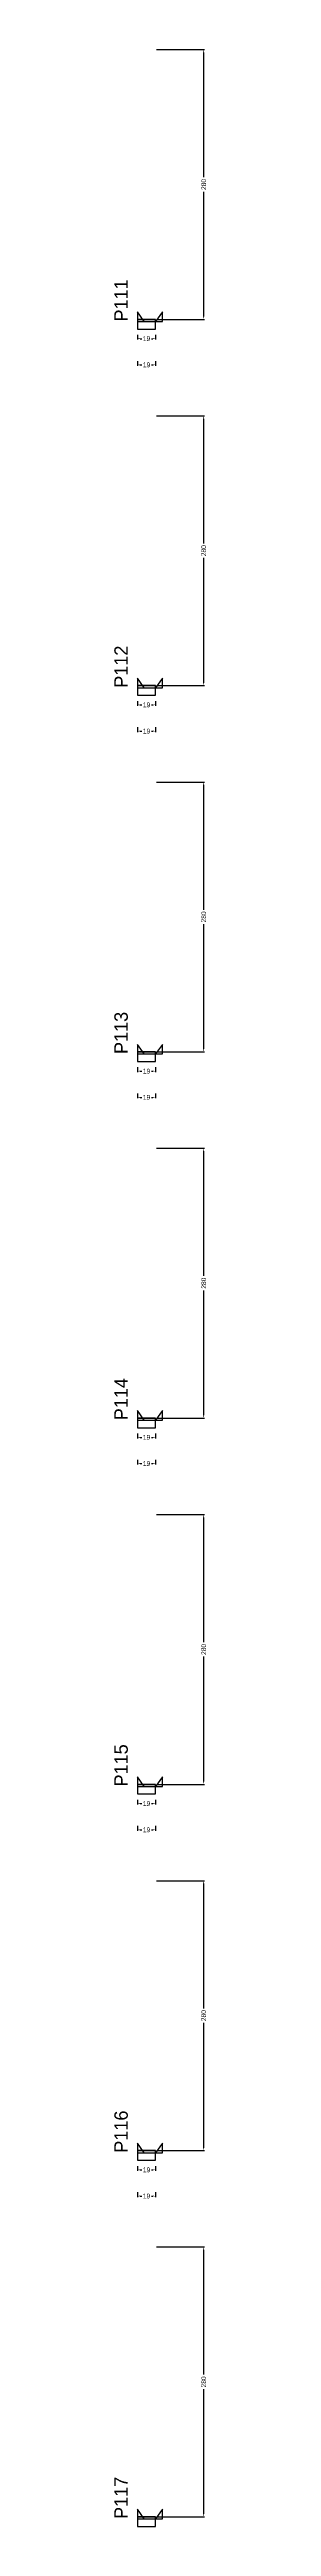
# Model space of a CAD drawing. Header units: centimetres. Extents: x -8500 to 4118, y -39526 to 295.
# Drawn here: x 3976 to 4072, y -29648 to -27078 of the extents above; entities that cross this region are included whole.
import ezdxf

# ---------------------------------------------------------------- set-up
doc = ezdxf.new("R2010")
doc.units = ezdxf.units.CM
for name, color, linetype in [('NOMENCLATURA', 7, 'Continuous'), ('SARR_2.2x10', 60, 'Continuous'), ('SARR_2.2x7', 40, 'Continuous')]:
    doc.layers.add(name, color=color, linetype=linetype)
doc.dimstyles.new('PAINEL-NOVA', dxfattribs={"dimtxt": 5, "dimasz": 3, "dimexe": 1, "dimexo": 1, "dimgap": 1, "dimtad": 1, "dimcen": 2.5, "dimazin": 3, "dimtfac": 1, "dimtmove": 0, "dimatfit": 3})

# ---------------------------------------------------------------- blocks, each defined once
blk = doc.blocks.new('_CLOSEDFILLED')
at = {"color": 0, "linetype": 'BYBLOCK'}
blk.add_solid([(-1, 0.16), (0, 0), (-1, -0.16)], dxfattribs=at)
blk = doc.blocks.new('*D1893')
for p, q in [((4000, -27373.8), (4000, -27378.8)), ((4003, -27377.8), (4004.5, -27377.8)), ((4014.5, -27377.8), (4016, -27377.8)), ((4019, -27373.8), (4019, -27378.8))]:
    blk.add_line(p, q)
at = {"layer": 'Defpoints'}
for p in [(4000, -27372.8), (4000, -27377.8), (4019, -27372.8)]:
    blk.add_point(p, dxfattribs=at)
at = {"layer": 'SARR_2.2x10', "xscale": 3, "yscale": 3, "rotation": 180}
blk.add_blockref('_CLOSEDFILLED', (4000, -27377.8), dxfattribs=at)
at = {"layer": 'SARR_2.2x10', "xscale": 3, "yscale": 3}
blk.add_blockref('_CLOSEDFILLED', (4019, -27377.8), dxfattribs=at)
at = {"layer": 'SARR_2.2x10', "insert": (4009.5, -27377.8), "char_height": 5, "attachment_point": 5}
blk.add_mtext('19', dxfattribs=at)
blk = doc.blocks.new('*D1894')
for p, q in [((4020, -27077.8), (4070, -27077.8)), ((4069, -27210.3), (4069, -27080.8)), ((4069, -27354.8), (4069, -27225.3)), ((4020, -27357.8), (4070, -27357.8))]:
    blk.add_line(p, q)
at = {"layer": 'Defpoints'}
for p in [(4019, -27077.8), (4019, -27357.8), (4069, -27357.8)]:
    blk.add_point(p, dxfattribs=at)
at = {"layer": 'SARR_2.2x10', "xscale": 3, "yscale": 3}
for p, rotation in [((4069, -27077.8), 90), ((4069, -27357.8), 270)]:
    blk.add_blockref('_CLOSEDFILLED', p, dxfattribs=dict(at, rotation=rotation))
at = {"layer": 'SARR_2.2x10', "insert": (4069, -27217.8), "char_height": 5, "attachment_point": 5, "rotation": 90}
blk.add_mtext('280', dxfattribs=at)
blk = doc.blocks.new('*D1895')
for p, q in [((4020, -27077.8), (4070, -27077.8)), ((4069, -27210.3), (4069, -27080.8)), ((4069, -27354.8), (4069, -27225.3)), ((4020, -27357.8), (4070, -27357.8))]:
    blk.add_line(p, q)
at = {"layer": 'Defpoints'}
for p in [(4019, -27077.8), (4019, -27357.8), (4069, -27357.8)]:
    blk.add_point(p, dxfattribs=at)
at = {"layer": 'SARR_2.2x10', "xscale": 3, "yscale": 3}
for p, rotation in [((4069, -27077.8), 90), ((4069, -27357.8), 270)]:
    blk.add_blockref('_CLOSEDFILLED', p, dxfattribs=dict(at, rotation=rotation))
at = {"layer": 'SARR_2.2x10', "insert": (4069, -27217.8), "char_height": 5, "attachment_point": 5, "rotation": 90}
blk.add_mtext('280', dxfattribs=at)
blk = doc.blocks.new('*D1896')
for p, q in [((4020, -27077.8), (4070, -27077.8)), ((4069, -27210.3), (4069, -27080.8)), ((4069, -27354.8), (4069, -27225.3)), ((4020, -27357.8), (4070, -27357.8))]:
    blk.add_line(p, q)
at = {"layer": 'Defpoints'}
for p in [(4019, -27077.8), (4019, -27357.8), (4069, -27357.8)]:
    blk.add_point(p, dxfattribs=at)
at = {"layer": 'SARR_2.2x10', "xscale": 3, "yscale": 3}
for p, rotation in [((4069, -27077.8), 90), ((4069, -27357.8), 270)]:
    blk.add_blockref('_CLOSEDFILLED', p, dxfattribs=dict(at, rotation=rotation))
at = {"layer": 'SARR_2.2x10', "insert": (4069, -27217.8), "char_height": 5, "attachment_point": 5, "rotation": 90}
blk.add_mtext('280', dxfattribs=at)
blk = doc.blocks.new('*D1897')
for p, q in [((4020, -27077.8), (4070, -27077.8)), ((4069, -27210.3), (4069, -27080.8)), ((4069, -27354.8), (4069, -27225.3)), ((4020, -27357.8), (4070, -27357.8))]:
    blk.add_line(p, q)
at = {"layer": 'Defpoints'}
for p in [(4019, -27077.8), (4019, -27357.8), (4069, -27357.8)]:
    blk.add_point(p, dxfattribs=at)
at = {"layer": 'SARR_2.2x10', "xscale": 3, "yscale": 3}
for p, rotation in [((4069, -27077.8), 90), ((4069, -27357.8), 270)]:
    blk.add_blockref('_CLOSEDFILLED', p, dxfattribs=dict(at, rotation=rotation))
at = {"layer": 'SARR_2.2x10', "insert": (4069, -27217.8), "char_height": 5, "attachment_point": 5, "rotation": 90}
blk.add_mtext('280', dxfattribs=at)
blk = doc.blocks.new('*D1898')
for p, q in [((4000, -27401), (4000, -27406)), ((4003, -27405), (4004.5, -27405)), ((4014.5, -27405), (4016, -27405)), ((4019, -27401), (4019, -27406))]:
    blk.add_line(p, q)
at = {"layer": 'Defpoints'}
for p in [(4000, -27400), (4000, -27405), (4019, -27400)]:
    blk.add_point(p, dxfattribs=at)
at = {"layer": 'SARR_2.2x10', "xscale": 3, "yscale": 3, "rotation": 180}
blk.add_blockref('_CLOSEDFILLED', (4000, -27405), dxfattribs=at)
at = {"layer": 'SARR_2.2x10', "xscale": 3, "yscale": 3}
blk.add_blockref('_CLOSEDFILLED', (4019, -27405), dxfattribs=at)
at = {"layer": 'SARR_2.2x10', "insert": (4009.5, -27405), "char_height": 5, "attachment_point": 5}
blk.add_mtext('19', dxfattribs=at)
blk = doc.blocks.new('GRA-E')
at = {"layer": 'SARR_2.2x7'}
blk.add_lwpolyline([(0, 0), (7, 0), (0, 10)], close=True, dxfattribs=at)
blk = doc.blocks.new('GRA-D')
at = {"layer": 'SARR_2.2x7'}
blk.add_lwpolyline([(0, 0), (7, 0), (7, 10)], close=True, dxfattribs=at)
blk = doc.blocks.new('*D1919')
for p, q in [((4000, -27753.8), (4000, -27758.8)), ((4019, -27753.8), (4019, -27758.8)), ((4003, -27757.8), (4004.5, -27757.8)), ((4014.5, -27757.8), (4016, -27757.8))]:
    blk.add_line(p, q)
at = {"layer": 'Defpoints'}
for p in [(4000, -27752.8), (4019, -27752.8), (4000, -27757.8)]:
    blk.add_point(p, dxfattribs=at)
at = {"layer": 'SARR_2.2x10', "xscale": 3, "yscale": 3, "rotation": 180}
blk.add_blockref('_CLOSEDFILLED', (4000, -27757.8), dxfattribs=at)
at = {"layer": 'SARR_2.2x10', "xscale": 3, "yscale": 3}
blk.add_blockref('_CLOSEDFILLED', (4019, -27757.8), dxfattribs=at)
at = {"layer": 'SARR_2.2x10', "insert": (4009.5, -27757.8), "char_height": 5, "attachment_point": 5}
blk.add_mtext('19', dxfattribs=at)
blk = doc.blocks.new('*D1920')
for p, q in [((4020, -27457.8), (4070, -27457.8)), ((4069, -27590.3), (4069, -27460.8)), ((4069, -27734.8), (4069, -27605.3)), ((4020, -27737.8), (4070, -27737.8))]:
    blk.add_line(p, q)
at = {"layer": 'Defpoints'}
for p in [(4019, -27457.8), (4019, -27737.8), (4069, -27737.8)]:
    blk.add_point(p, dxfattribs=at)
at = {"layer": 'SARR_2.2x10', "xscale": 3, "yscale": 3}
for p, rotation in [((4069, -27457.8), 90), ((4069, -27737.8), 270)]:
    blk.add_blockref('_CLOSEDFILLED', p, dxfattribs=dict(at, rotation=rotation))
at = {"layer": 'SARR_2.2x10', "insert": (4069, -27597.8), "char_height": 5, "attachment_point": 5, "rotation": 90}
blk.add_mtext('280', dxfattribs=at)
blk = doc.blocks.new('*D1921')
for p, q in [((4020, -27457.8), (4070, -27457.8)), ((4069, -27590.3), (4069, -27460.8)), ((4069, -27734.8), (4069, -27605.3)), ((4020, -27737.8), (4070, -27737.8))]:
    blk.add_line(p, q)
at = {"layer": 'Defpoints'}
for p in [(4019, -27457.8), (4019, -27737.8), (4069, -27737.8)]:
    blk.add_point(p, dxfattribs=at)
at = {"layer": 'SARR_2.2x10', "xscale": 3, "yscale": 3}
for p, rotation in [((4069, -27457.8), 90), ((4069, -27737.8), 270)]:
    blk.add_blockref('_CLOSEDFILLED', p, dxfattribs=dict(at, rotation=rotation))
at = {"layer": 'SARR_2.2x10', "insert": (4069, -27597.8), "char_height": 5, "attachment_point": 5, "rotation": 90}
blk.add_mtext('280', dxfattribs=at)
blk = doc.blocks.new('*D1922')
for p, q in [((4020, -27457.8), (4070, -27457.8)), ((4069, -27590.3), (4069, -27460.8)), ((4069, -27734.8), (4069, -27605.3)), ((4020, -27737.8), (4070, -27737.8))]:
    blk.add_line(p, q)
at = {"layer": 'Defpoints'}
for p in [(4019, -27457.8), (4019, -27737.8), (4069, -27737.8)]:
    blk.add_point(p, dxfattribs=at)
at = {"layer": 'SARR_2.2x10', "xscale": 3, "yscale": 3}
for p, rotation in [((4069, -27457.8), 90), ((4069, -27737.8), 270)]:
    blk.add_blockref('_CLOSEDFILLED', p, dxfattribs=dict(at, rotation=rotation))
at = {"layer": 'SARR_2.2x10', "insert": (4069, -27597.8), "char_height": 5, "attachment_point": 5, "rotation": 90}
blk.add_mtext('280', dxfattribs=at)
blk = doc.blocks.new('*D1923')
for p, q in [((4020, -27457.8), (4070, -27457.8)), ((4069, -27590.3), (4069, -27460.8)), ((4069, -27734.8), (4069, -27605.3)), ((4020, -27737.8), (4070, -27737.8))]:
    blk.add_line(p, q)
at = {"layer": 'Defpoints'}
for p in [(4019, -27457.8), (4019, -27737.8), (4069, -27737.8)]:
    blk.add_point(p, dxfattribs=at)
at = {"layer": 'SARR_2.2x10', "xscale": 3, "yscale": 3}
for p, rotation in [((4069, -27457.8), 90), ((4069, -27737.8), 270)]:
    blk.add_blockref('_CLOSEDFILLED', p, dxfattribs=dict(at, rotation=rotation))
at = {"layer": 'SARR_2.2x10', "insert": (4069, -27597.8), "char_height": 5, "attachment_point": 5, "rotation": 90}
blk.add_mtext('280', dxfattribs=at)
blk = doc.blocks.new('*D1924')
for p, q in [((4000, -27781), (4000, -27786)), ((4019, -27781), (4019, -27786)), ((4003, -27785), (4004.5, -27785)), ((4014.5, -27785), (4016, -27785))]:
    blk.add_line(p, q)
at = {"layer": 'Defpoints'}
for p in [(4000, -27780), (4019, -27780), (4000, -27785)]:
    blk.add_point(p, dxfattribs=at)
at = {"layer": 'SARR_2.2x10', "xscale": 3, "yscale": 3, "rotation": 180}
blk.add_blockref('_CLOSEDFILLED', (4000, -27785), dxfattribs=at)
at = {"layer": 'SARR_2.2x10', "xscale": 3, "yscale": 3}
blk.add_blockref('_CLOSEDFILLED', (4019, -27785), dxfattribs=at)
at = {"layer": 'SARR_2.2x10', "insert": (4009.5, -27785), "char_height": 5, "attachment_point": 5}
blk.add_mtext('19', dxfattribs=at)
blk = doc.blocks.new('*D1945')
for p, q in [((4000, -28133.8), (4000, -28138.8)), ((4003, -28137.8), (4004.5, -28137.8)), ((4014.5, -28137.8), (4016, -28137.8)), ((4019, -28133.8), (4019, -28138.8))]:
    blk.add_line(p, q)
at = {"layer": 'Defpoints'}
for p in [(4000, -28132.8), (4000, -28137.8), (4019, -28132.8)]:
    blk.add_point(p, dxfattribs=at)
at = {"layer": 'SARR_2.2x10', "xscale": 3, "yscale": 3, "rotation": 180}
blk.add_blockref('_CLOSEDFILLED', (4000, -28137.8), dxfattribs=at)
at = {"layer": 'SARR_2.2x10', "xscale": 3, "yscale": 3}
blk.add_blockref('_CLOSEDFILLED', (4019, -28137.8), dxfattribs=at)
at = {"layer": 'SARR_2.2x10', "insert": (4009.5, -28137.8), "char_height": 5, "attachment_point": 5}
blk.add_mtext('19', dxfattribs=at)
blk = doc.blocks.new('*D1946')
for p, q in [((4020, -27837.8), (4070, -27837.8)), ((4069, -27970.3), (4069, -27840.8)), ((4069, -28114.8), (4069, -27985.3)), ((4020, -28117.8), (4070, -28117.8))]:
    blk.add_line(p, q)
at = {"layer": 'Defpoints'}
for p in [(4019, -27837.8), (4019, -28117.8), (4069, -28117.8)]:
    blk.add_point(p, dxfattribs=at)
at = {"layer": 'SARR_2.2x10', "xscale": 3, "yscale": 3}
for p, rotation in [((4069, -27837.8), 90), ((4069, -28117.8), 270)]:
    blk.add_blockref('_CLOSEDFILLED', p, dxfattribs=dict(at, rotation=rotation))
at = {"layer": 'SARR_2.2x10', "insert": (4069, -27977.8), "char_height": 5, "attachment_point": 5, "rotation": 90}
blk.add_mtext('280', dxfattribs=at)
blk = doc.blocks.new('*D1947')
for p, q in [((4020, -27837.8), (4070, -27837.8)), ((4069, -27970.3), (4069, -27840.8)), ((4069, -28114.8), (4069, -27985.3)), ((4020, -28117.8), (4070, -28117.8))]:
    blk.add_line(p, q)
at = {"layer": 'Defpoints'}
for p in [(4019, -27837.8), (4019, -28117.8), (4069, -28117.8)]:
    blk.add_point(p, dxfattribs=at)
at = {"layer": 'SARR_2.2x10', "xscale": 3, "yscale": 3}
for p, rotation in [((4069, -27837.8), 90), ((4069, -28117.8), 270)]:
    blk.add_blockref('_CLOSEDFILLED', p, dxfattribs=dict(at, rotation=rotation))
at = {"layer": 'SARR_2.2x10', "insert": (4069, -27977.8), "char_height": 5, "attachment_point": 5, "rotation": 90}
blk.add_mtext('280', dxfattribs=at)
blk = doc.blocks.new('*D1948')
for p, q in [((4020, -27837.8), (4070, -27837.8)), ((4069, -27970.3), (4069, -27840.8)), ((4069, -28114.8), (4069, -27985.3)), ((4020, -28117.8), (4070, -28117.8))]:
    blk.add_line(p, q)
at = {"layer": 'Defpoints'}
for p in [(4019, -27837.8), (4019, -28117.8), (4069, -28117.8)]:
    blk.add_point(p, dxfattribs=at)
at = {"layer": 'SARR_2.2x10', "xscale": 3, "yscale": 3}
for p, rotation in [((4069, -27837.8), 90), ((4069, -28117.8), 270)]:
    blk.add_blockref('_CLOSEDFILLED', p, dxfattribs=dict(at, rotation=rotation))
at = {"layer": 'SARR_2.2x10', "insert": (4069, -27977.8), "char_height": 5, "attachment_point": 5, "rotation": 90}
blk.add_mtext('280', dxfattribs=at)
blk = doc.blocks.new('*D1949')
for p, q in [((4020, -27837.8), (4070, -27837.8)), ((4069, -27970.3), (4069, -27840.8)), ((4069, -28114.8), (4069, -27985.3)), ((4020, -28117.8), (4070, -28117.8))]:
    blk.add_line(p, q)
at = {"layer": 'Defpoints'}
for p in [(4019, -27837.8), (4019, -28117.8), (4069, -28117.8)]:
    blk.add_point(p, dxfattribs=at)
at = {"layer": 'SARR_2.2x10', "xscale": 3, "yscale": 3}
for p, rotation in [((4069, -27837.8), 90), ((4069, -28117.8), 270)]:
    blk.add_blockref('_CLOSEDFILLED', p, dxfattribs=dict(at, rotation=rotation))
at = {"layer": 'SARR_2.2x10', "insert": (4069, -27977.8), "char_height": 5, "attachment_point": 5, "rotation": 90}
blk.add_mtext('280', dxfattribs=at)
blk = doc.blocks.new('*D1950')
for p, q in [((4000, -28161), (4000, -28166)), ((4003, -28165), (4004.5, -28165)), ((4014.5, -28165), (4016, -28165)), ((4019, -28161), (4019, -28166))]:
    blk.add_line(p, q)
at = {"layer": 'Defpoints'}
for p in [(4000, -28160), (4000, -28165), (4019, -28160)]:
    blk.add_point(p, dxfattribs=at)
at = {"layer": 'SARR_2.2x10', "xscale": 3, "yscale": 3, "rotation": 180}
blk.add_blockref('_CLOSEDFILLED', (4000, -28165), dxfattribs=at)
at = {"layer": 'SARR_2.2x10', "xscale": 3, "yscale": 3}
blk.add_blockref('_CLOSEDFILLED', (4019, -28165), dxfattribs=at)
at = {"layer": 'SARR_2.2x10', "insert": (4009.5, -28165), "char_height": 5, "attachment_point": 5}
blk.add_mtext('19', dxfattribs=at)
blk = doc.blocks.new('*D1971')
for p, q in [((4000, -28513.8), (4000, -28518.8)), ((4003, -28517.8), (4004.5, -28517.8)), ((4014.5, -28517.8), (4016, -28517.8)), ((4019, -28513.8), (4019, -28518.8))]:
    blk.add_line(p, q)
at = {"layer": 'Defpoints'}
for p in [(4000, -28512.8), (4000, -28517.8), (4019, -28512.8)]:
    blk.add_point(p, dxfattribs=at)
at = {"layer": 'SARR_2.2x10', "xscale": 3, "yscale": 3, "rotation": 180}
blk.add_blockref('_CLOSEDFILLED', (4000, -28517.8), dxfattribs=at)
at = {"layer": 'SARR_2.2x10', "xscale": 3, "yscale": 3}
blk.add_blockref('_CLOSEDFILLED', (4019, -28517.8), dxfattribs=at)
at = {"layer": 'SARR_2.2x10', "insert": (4009.5, -28517.8), "char_height": 5, "attachment_point": 5}
blk.add_mtext('19', dxfattribs=at)
blk = doc.blocks.new('*D1972')
for p, q in [((4020, -28217.8), (4070, -28217.8)), ((4069, -28350.3), (4069, -28220.8)), ((4069, -28494.8), (4069, -28365.3)), ((4020, -28497.8), (4070, -28497.8))]:
    blk.add_line(p, q)
at = {"layer": 'Defpoints'}
for p in [(4019, -28217.8), (4019, -28497.8), (4069, -28497.8)]:
    blk.add_point(p, dxfattribs=at)
at = {"layer": 'SARR_2.2x10', "xscale": 3, "yscale": 3}
for p, rotation in [((4069, -28217.8), 90), ((4069, -28497.8), 270)]:
    blk.add_blockref('_CLOSEDFILLED', p, dxfattribs=dict(at, rotation=rotation))
at = {"layer": 'SARR_2.2x10', "insert": (4069, -28357.8), "char_height": 5, "attachment_point": 5, "rotation": 90}
blk.add_mtext('280', dxfattribs=at)
blk = doc.blocks.new('*D1973')
for p, q in [((4020, -28217.8), (4070, -28217.8)), ((4069, -28350.3), (4069, -28220.8)), ((4069, -28494.8), (4069, -28365.3)), ((4020, -28497.8), (4070, -28497.8))]:
    blk.add_line(p, q)
at = {"layer": 'Defpoints'}
for p in [(4019, -28217.8), (4019, -28497.8), (4069, -28497.8)]:
    blk.add_point(p, dxfattribs=at)
at = {"layer": 'SARR_2.2x10', "xscale": 3, "yscale": 3}
for p, rotation in [((4069, -28217.8), 90), ((4069, -28497.8), 270)]:
    blk.add_blockref('_CLOSEDFILLED', p, dxfattribs=dict(at, rotation=rotation))
at = {"layer": 'SARR_2.2x10', "insert": (4069, -28357.8), "char_height": 5, "attachment_point": 5, "rotation": 90}
blk.add_mtext('280', dxfattribs=at)
blk = doc.blocks.new('*D1974')
for p, q in [((4020, -28217.8), (4070, -28217.8)), ((4069, -28350.3), (4069, -28220.8)), ((4069, -28494.8), (4069, -28365.3)), ((4020, -28497.8), (4070, -28497.8))]:
    blk.add_line(p, q)
at = {"layer": 'Defpoints'}
for p in [(4019, -28217.8), (4019, -28497.8), (4069, -28497.8)]:
    blk.add_point(p, dxfattribs=at)
at = {"layer": 'SARR_2.2x10', "xscale": 3, "yscale": 3}
for p, rotation in [((4069, -28217.8), 90), ((4069, -28497.8), 270)]:
    blk.add_blockref('_CLOSEDFILLED', p, dxfattribs=dict(at, rotation=rotation))
at = {"layer": 'SARR_2.2x10', "insert": (4069, -28357.8), "char_height": 5, "attachment_point": 5, "rotation": 90}
blk.add_mtext('280', dxfattribs=at)
blk = doc.blocks.new('*D1975')
for p, q in [((4020, -28217.8), (4070, -28217.8)), ((4069, -28350.3), (4069, -28220.8)), ((4069, -28494.8), (4069, -28365.3)), ((4020, -28497.8), (4070, -28497.8))]:
    blk.add_line(p, q)
at = {"layer": 'Defpoints'}
for p in [(4019, -28217.8), (4019, -28497.8), (4069, -28497.8)]:
    blk.add_point(p, dxfattribs=at)
at = {"layer": 'SARR_2.2x10', "xscale": 3, "yscale": 3}
for p, rotation in [((4069, -28217.8), 90), ((4069, -28497.8), 270)]:
    blk.add_blockref('_CLOSEDFILLED', p, dxfattribs=dict(at, rotation=rotation))
at = {"layer": 'SARR_2.2x10', "insert": (4069, -28357.8), "char_height": 5, "attachment_point": 5, "rotation": 90}
blk.add_mtext('280', dxfattribs=at)
blk = doc.blocks.new('*D1976')
for p, q in [((4000, -28541), (4000, -28546)), ((4003, -28545), (4004.5, -28545)), ((4014.5, -28545), (4016, -28545)), ((4019, -28541), (4019, -28546))]:
    blk.add_line(p, q)
at = {"layer": 'Defpoints'}
for p in [(4000, -28540), (4000, -28545), (4019, -28540)]:
    blk.add_point(p, dxfattribs=at)
at = {"layer": 'SARR_2.2x10', "xscale": 3, "yscale": 3, "rotation": 180}
blk.add_blockref('_CLOSEDFILLED', (4000, -28545), dxfattribs=at)
at = {"layer": 'SARR_2.2x10', "xscale": 3, "yscale": 3}
blk.add_blockref('_CLOSEDFILLED', (4019, -28545), dxfattribs=at)
at = {"layer": 'SARR_2.2x10', "insert": (4009.5, -28545), "char_height": 5, "attachment_point": 5}
blk.add_mtext('19', dxfattribs=at)
blk = doc.blocks.new('*D1997')
for p, q in [((4000, -28893.8), (4000, -28898.8)), ((4003, -28897.8), (4004.5, -28897.8)), ((4014.5, -28897.8), (4016, -28897.8)), ((4019, -28893.8), (4019, -28898.8))]:
    blk.add_line(p, q)
at = {"layer": 'Defpoints'}
for p in [(4000, -28892.8), (4000, -28897.8), (4019, -28892.8)]:
    blk.add_point(p, dxfattribs=at)
at = {"layer": 'SARR_2.2x10', "xscale": 3, "yscale": 3, "rotation": 180}
blk.add_blockref('_CLOSEDFILLED', (4000, -28897.8), dxfattribs=at)
at = {"layer": 'SARR_2.2x10', "xscale": 3, "yscale": 3}
blk.add_blockref('_CLOSEDFILLED', (4019, -28897.8), dxfattribs=at)
at = {"layer": 'SARR_2.2x10', "insert": (4009.5, -28897.8), "char_height": 5, "attachment_point": 5}
blk.add_mtext('19', dxfattribs=at)
blk = doc.blocks.new('*D1998')
for p, q in [((4020, -28597.8), (4070, -28597.8)), ((4069, -28730.3), (4069, -28600.8)), ((4069, -28874.8), (4069, -28745.3)), ((4020, -28877.8), (4070, -28877.8))]:
    blk.add_line(p, q)
at = {"layer": 'Defpoints'}
for p in [(4019, -28597.8), (4019, -28877.8), (4069, -28877.8)]:
    blk.add_point(p, dxfattribs=at)
at = {"layer": 'SARR_2.2x10', "xscale": 3, "yscale": 3}
for p, rotation in [((4069, -28597.8), 90), ((4069, -28877.8), 270)]:
    blk.add_blockref('_CLOSEDFILLED', p, dxfattribs=dict(at, rotation=rotation))
at = {"layer": 'SARR_2.2x10', "insert": (4069, -28737.8), "char_height": 5, "attachment_point": 5, "rotation": 90}
blk.add_mtext('280', dxfattribs=at)
blk = doc.blocks.new('*D1999')
for p, q in [((4020, -28597.8), (4070, -28597.8)), ((4069, -28730.3), (4069, -28600.8)), ((4069, -28874.8), (4069, -28745.3)), ((4020, -28877.8), (4070, -28877.8))]:
    blk.add_line(p, q)
at = {"layer": 'Defpoints'}
for p in [(4019, -28597.8), (4019, -28877.8), (4069, -28877.8)]:
    blk.add_point(p, dxfattribs=at)
at = {"layer": 'SARR_2.2x10', "xscale": 3, "yscale": 3}
for p, rotation in [((4069, -28597.8), 90), ((4069, -28877.8), 270)]:
    blk.add_blockref('_CLOSEDFILLED', p, dxfattribs=dict(at, rotation=rotation))
at = {"layer": 'SARR_2.2x10', "insert": (4069, -28737.8), "char_height": 5, "attachment_point": 5, "rotation": 90}
blk.add_mtext('280', dxfattribs=at)
blk = doc.blocks.new('*D2000')
for p, q in [((4020, -28597.8), (4070, -28597.8)), ((4069, -28730.3), (4069, -28600.8)), ((4069, -28874.8), (4069, -28745.3)), ((4020, -28877.8), (4070, -28877.8))]:
    blk.add_line(p, q)
at = {"layer": 'Defpoints'}
for p in [(4019, -28597.8), (4019, -28877.8), (4069, -28877.8)]:
    blk.add_point(p, dxfattribs=at)
at = {"layer": 'SARR_2.2x10', "xscale": 3, "yscale": 3}
for p, rotation in [((4069, -28597.8), 90), ((4069, -28877.8), 270)]:
    blk.add_blockref('_CLOSEDFILLED', p, dxfattribs=dict(at, rotation=rotation))
at = {"layer": 'SARR_2.2x10', "insert": (4069, -28737.8), "char_height": 5, "attachment_point": 5, "rotation": 90}
blk.add_mtext('280', dxfattribs=at)
blk = doc.blocks.new('*D2001')
for p, q in [((4020, -28597.8), (4070, -28597.8)), ((4069, -28730.3), (4069, -28600.8)), ((4069, -28874.8), (4069, -28745.3)), ((4020, -28877.8), (4070, -28877.8))]:
    blk.add_line(p, q)
at = {"layer": 'Defpoints'}
for p in [(4019, -28597.8), (4019, -28877.8), (4069, -28877.8)]:
    blk.add_point(p, dxfattribs=at)
at = {"layer": 'SARR_2.2x10', "xscale": 3, "yscale": 3}
for p, rotation in [((4069, -28597.8), 90), ((4069, -28877.8), 270)]:
    blk.add_blockref('_CLOSEDFILLED', p, dxfattribs=dict(at, rotation=rotation))
at = {"layer": 'SARR_2.2x10', "insert": (4069, -28737.8), "char_height": 5, "attachment_point": 5, "rotation": 90}
blk.add_mtext('280', dxfattribs=at)
blk = doc.blocks.new('*D2002')
for p, q in [((4000, -28921), (4000, -28926)), ((4003, -28925), (4004.5, -28925)), ((4014.5, -28925), (4016, -28925)), ((4019, -28921), (4019, -28926))]:
    blk.add_line(p, q)
at = {"layer": 'Defpoints'}
for p in [(4000, -28920), (4000, -28925), (4019, -28920)]:
    blk.add_point(p, dxfattribs=at)
at = {"layer": 'SARR_2.2x10', "xscale": 3, "yscale": 3, "rotation": 180}
blk.add_blockref('_CLOSEDFILLED', (4000, -28925), dxfattribs=at)
at = {"layer": 'SARR_2.2x10', "xscale": 3, "yscale": 3}
blk.add_blockref('_CLOSEDFILLED', (4019, -28925), dxfattribs=at)
at = {"layer": 'SARR_2.2x10', "insert": (4009.5, -28925), "char_height": 5, "attachment_point": 5}
blk.add_mtext('19', dxfattribs=at)
blk = doc.blocks.new('*D2023')
for p, q in [((4000, -29273.8), (4000, -29278.8)), ((4003, -29277.8), (4004.5, -29277.8)), ((4014.5, -29277.8), (4016, -29277.8)), ((4019, -29273.8), (4019, -29278.8))]:
    blk.add_line(p, q)
at = {"layer": 'Defpoints'}
for p in [(4000, -29272.8), (4000, -29277.8), (4019, -29272.8)]:
    blk.add_point(p, dxfattribs=at)
at = {"layer": 'SARR_2.2x10', "xscale": 3, "yscale": 3, "rotation": 180}
blk.add_blockref('_CLOSEDFILLED', (4000, -29277.8), dxfattribs=at)
at = {"layer": 'SARR_2.2x10', "xscale": 3, "yscale": 3}
blk.add_blockref('_CLOSEDFILLED', (4019, -29277.8), dxfattribs=at)
at = {"layer": 'SARR_2.2x10', "insert": (4009.5, -29277.8), "char_height": 5, "attachment_point": 5}
blk.add_mtext('19', dxfattribs=at)
blk = doc.blocks.new('*D2024')
for p, q in [((4020, -28977.8), (4070, -28977.8)), ((4069, -29110.3), (4069, -28980.8)), ((4069, -29254.8), (4069, -29125.3)), ((4020, -29257.8), (4070, -29257.8))]:
    blk.add_line(p, q)
at = {"layer": 'Defpoints'}
for p in [(4019, -28977.8), (4019, -29257.8), (4069, -29257.8)]:
    blk.add_point(p, dxfattribs=at)
at = {"layer": 'SARR_2.2x10', "xscale": 3, "yscale": 3}
for p, rotation in [((4069, -28977.8), 90), ((4069, -29257.8), 270)]:
    blk.add_blockref('_CLOSEDFILLED', p, dxfattribs=dict(at, rotation=rotation))
at = {"layer": 'SARR_2.2x10', "insert": (4069, -29117.8), "char_height": 5, "attachment_point": 5, "rotation": 90}
blk.add_mtext('280', dxfattribs=at)
blk = doc.blocks.new('*D2025')
for p, q in [((4020, -28977.8), (4070, -28977.8)), ((4069, -29110.3), (4069, -28980.8)), ((4069, -29254.8), (4069, -29125.3)), ((4020, -29257.8), (4070, -29257.8))]:
    blk.add_line(p, q)
at = {"layer": 'Defpoints'}
for p in [(4019, -28977.8), (4019, -29257.8), (4069, -29257.8)]:
    blk.add_point(p, dxfattribs=at)
at = {"layer": 'SARR_2.2x10', "xscale": 3, "yscale": 3}
for p, rotation in [((4069, -28977.8), 90), ((4069, -29257.8), 270)]:
    blk.add_blockref('_CLOSEDFILLED', p, dxfattribs=dict(at, rotation=rotation))
at = {"layer": 'SARR_2.2x10', "insert": (4069, -29117.8), "char_height": 5, "attachment_point": 5, "rotation": 90}
blk.add_mtext('280', dxfattribs=at)
blk = doc.blocks.new('*D2026')
for p, q in [((4020, -28977.8), (4070, -28977.8)), ((4069, -29110.3), (4069, -28980.8)), ((4069, -29254.8), (4069, -29125.3)), ((4020, -29257.8), (4070, -29257.8))]:
    blk.add_line(p, q)
at = {"layer": 'Defpoints'}
for p in [(4019, -28977.8), (4019, -29257.8), (4069, -29257.8)]:
    blk.add_point(p, dxfattribs=at)
at = {"layer": 'SARR_2.2x10', "xscale": 3, "yscale": 3}
for p, rotation in [((4069, -28977.8), 90), ((4069, -29257.8), 270)]:
    blk.add_blockref('_CLOSEDFILLED', p, dxfattribs=dict(at, rotation=rotation))
at = {"layer": 'SARR_2.2x10', "insert": (4069, -29117.8), "char_height": 5, "attachment_point": 5, "rotation": 90}
blk.add_mtext('280', dxfattribs=at)
blk = doc.blocks.new('*D2027')
for p, q in [((4020, -28977.8), (4070, -28977.8)), ((4069, -29110.3), (4069, -28980.8)), ((4069, -29254.8), (4069, -29125.3)), ((4020, -29257.8), (4070, -29257.8))]:
    blk.add_line(p, q)
at = {"layer": 'Defpoints'}
for p in [(4019, -28977.8), (4019, -29257.8), (4069, -29257.8)]:
    blk.add_point(p, dxfattribs=at)
at = {"layer": 'SARR_2.2x10', "xscale": 3, "yscale": 3}
for p, rotation in [((4069, -28977.8), 90), ((4069, -29257.8), 270)]:
    blk.add_blockref('_CLOSEDFILLED', p, dxfattribs=dict(at, rotation=rotation))
at = {"layer": 'SARR_2.2x10', "insert": (4069, -29117.8), "char_height": 5, "attachment_point": 5, "rotation": 90}
blk.add_mtext('280', dxfattribs=at)
blk = doc.blocks.new('*D2028')
for p, q in [((4000, -29301), (4000, -29306)), ((4003, -29305), (4004.5, -29305)), ((4014.5, -29305), (4016, -29305)), ((4019, -29301), (4019, -29306))]:
    blk.add_line(p, q)
at = {"layer": 'Defpoints'}
for p in [(4000, -29300), (4000, -29305), (4019, -29300)]:
    blk.add_point(p, dxfattribs=at)
at = {"layer": 'SARR_2.2x10', "xscale": 3, "yscale": 3, "rotation": 180}
blk.add_blockref('_CLOSEDFILLED', (4000, -29305), dxfattribs=at)
at = {"layer": 'SARR_2.2x10', "xscale": 3, "yscale": 3}
blk.add_blockref('_CLOSEDFILLED', (4019, -29305), dxfattribs=at)
at = {"layer": 'SARR_2.2x10', "insert": (4009.5, -29305), "char_height": 5, "attachment_point": 5}
blk.add_mtext('19', dxfattribs=at)
blk = doc.blocks.new('*D2050')
for p, q in [((4020, -29357.8), (4070, -29357.8)), ((4069, -29490.3), (4069, -29360.8)), ((4069, -29634.8), (4069, -29505.3)), ((4020, -29637.8), (4070, -29637.8))]:
    blk.add_line(p, q)
at = {"layer": 'Defpoints'}
for p in [(4019, -29357.8), (4019, -29637.8), (4069, -29637.8)]:
    blk.add_point(p, dxfattribs=at)
at = {"layer": 'SARR_2.2x10', "xscale": 3, "yscale": 3}
for p, rotation in [((4069, -29357.8), 90), ((4069, -29637.8), 270)]:
    blk.add_blockref('_CLOSEDFILLED', p, dxfattribs=dict(at, rotation=rotation))
at = {"layer": 'SARR_2.2x10', "insert": (4069, -29497.8), "char_height": 5, "attachment_point": 5, "rotation": 90}
blk.add_mtext('280', dxfattribs=at)
blk = doc.blocks.new('*D2051')
for p, q in [((4020, -29357.8), (4070, -29357.8)), ((4069, -29490.3), (4069, -29360.8)), ((4069, -29634.8), (4069, -29505.3)), ((4020, -29637.8), (4070, -29637.8))]:
    blk.add_line(p, q)
at = {"layer": 'Defpoints'}
for p in [(4019, -29357.8), (4019, -29637.8), (4069, -29637.8)]:
    blk.add_point(p, dxfattribs=at)
at = {"layer": 'SARR_2.2x10', "xscale": 3, "yscale": 3}
for p, rotation in [((4069, -29357.8), 90), ((4069, -29637.8), 270)]:
    blk.add_blockref('_CLOSEDFILLED', p, dxfattribs=dict(at, rotation=rotation))
at = {"layer": 'SARR_2.2x10', "insert": (4069, -29497.8), "char_height": 5, "attachment_point": 5, "rotation": 90}
blk.add_mtext('280', dxfattribs=at)
blk = doc.blocks.new('*D2052')
for p, q in [((4020, -29357.8), (4070, -29357.8)), ((4069, -29490.3), (4069, -29360.8)), ((4069, -29634.8), (4069, -29505.3)), ((4020, -29637.8), (4070, -29637.8))]:
    blk.add_line(p, q)
at = {"layer": 'Defpoints'}
for p in [(4019, -29357.8), (4019, -29637.8), (4069, -29637.8)]:
    blk.add_point(p, dxfattribs=at)
at = {"layer": 'SARR_2.2x10', "xscale": 3, "yscale": 3}
for p, rotation in [((4069, -29357.8), 90), ((4069, -29637.8), 270)]:
    blk.add_blockref('_CLOSEDFILLED', p, dxfattribs=dict(at, rotation=rotation))
at = {"layer": 'SARR_2.2x10', "insert": (4069, -29497.8), "char_height": 5, "attachment_point": 5, "rotation": 90}
blk.add_mtext('280', dxfattribs=at)
blk = doc.blocks.new('*D2053')
for p, q in [((4020, -29357.8), (4070, -29357.8)), ((4069, -29490.3), (4069, -29360.8)), ((4069, -29634.8), (4069, -29505.3)), ((4020, -29637.8), (4070, -29637.8))]:
    blk.add_line(p, q)
at = {"layer": 'Defpoints'}
for p in [(4019, -29357.8), (4019, -29637.8), (4069, -29637.8)]:
    blk.add_point(p, dxfattribs=at)
at = {"layer": 'SARR_2.2x10', "xscale": 3, "yscale": 3}
for p, rotation in [((4069, -29357.8), 90), ((4069, -29637.8), 270)]:
    blk.add_blockref('_CLOSEDFILLED', p, dxfattribs=dict(at, rotation=rotation))
at = {"layer": 'SARR_2.2x10', "insert": (4069, -29497.8), "char_height": 5, "attachment_point": 5, "rotation": 90}
blk.add_mtext('280', dxfattribs=at)

msp = doc.modelspace()

# ---------------------------------------------------------------- linework, layer by layer
at = {"layer": 'SARR_2.2x10'}
for p, q in [((4019, -27357.8), (4000, -27357.8)), ((4000, -27357.8), (4000, -27367.8)), ((4000, -27367.8), (4019, -27367.8)), ((4019, -27367.8), (4019, -27357.8)), ((4019, -27737.8), (4000, -27737.8)), ((4000, -27737.8), (4000, -27747.8)), ((4000, -27747.8), (4019, -27747.8)), ((4019, -27747.8), (4019, -27737.8)), ((4019, -28117.8), (4000, -28117.8)), ((4000, -28117.8), (4000, -28127.8)), ((4000, -28127.8), (4019, -28127.8)), ((4019, -28127.8), (4019, -28117.8)), ((4019, -28497.8), (4000, -28497.8)), ((4000, -28497.8), (4000, -28507.8)), ((4019, -28507.8), (4019, -28497.8)), ((4000, -28507.8), (4019, -28507.8)), ((4019, -28877.8), (4000, -28877.8)), ((4000, -28877.8), (4000, -28887.8)), ((4019, -28887.8), (4019, -28877.8)), ((4000, -28887.8), (4019, -28887.8)), ((4019, -29257.8), (4000, -29257.8)), ((4000, -29257.8), (4000, -29267.8)), ((4000, -29267.8), (4019, -29267.8)), ((4019, -29267.8), (4019, -29257.8)), ((4019, -29637.8), (4000, -29637.8)), ((4000, -29637.8), (4000, -29647.8)), ((4000, -29647.8), (4019, -29647.8)), ((4019, -29647.8), (4019, -29637.8))]:
    msp.add_line(p, q, dxfattribs=at)
at = {"layer": 'SARR_2.2x7'}
for p, q in [((4019, -27357.8), (4000, -27357.8)), ((4000, -27357.8), (4000, -27360)), ((4000, -27357.8), (4007, -27357.8)), ((4000, -27357.8), (4007, -27357.8)), ((4000, -27357.8), (4007, -27357.8)), ((4000, -27357.8), (4007, -27357.8)), ((4000, -27360), (4019, -27360)), ((4007, -27357.8), (4019, -27357.8)), ((4007, -27357.8), (4019, -27357.8)), ((4007, -27357.8), (4019, -27357.8)), ((4007, -27357.8), (4019, -27357.8)), ((4019, -27360), (4019, -27357.8)), ((4019, -27737.8), (4000, -27737.8)), ((4000, -27737.8), (4000, -27740)), ((4000, -27737.8), (4007, -27737.8)), ((4000, -27737.8), (4007, -27737.8)), ((4000, -27737.8), (4007, -27737.8)), ((4000, -27737.8), (4007, -27737.8)), ((4000, -27740), (4019, -27740)), ((4007, -27737.8), (4019, -27737.8)), ((4007, -27737.8), (4019, -27737.8)), ((4007, -27737.8), (4019, -27737.8)), ((4007, -27737.8), (4019, -27737.8)), ((4019, -27740), (4019, -27737.8)), ((4019, -28117.8), (4000, -28117.8)), ((4000, -28117.8), (4000, -28120)), ((4000, -28117.8), (4007, -28117.8)), ((4000, -28117.8), (4007, -28117.8)), ((4000, -28117.8), (4007, -28117.8)), ((4000, -28117.8), (4007, -28117.8)), ((4000, -28120), (4019, -28120)), ((4007, -28117.8), (4019, -28117.8)), ((4007, -28117.8), (4019, -28117.8)), ((4007, -28117.8), (4019, -28117.8)), ((4007, -28117.8), (4019, -28117.8)), ((4019, -28120), (4019, -28117.8)), ((4019, -28497.8), (4000, -28497.8)), ((4000, -28497.8), (4000, -28500)), ((4000, -28497.8), (4007, -28497.8)), ((4000, -28497.8), (4007, -28497.8)), ((4000, -28497.8), (4007, -28497.8)), ((4000, -28497.8), (4007, -28497.8)), ((4000, -28500), (4019, -28500)), ((4007, -28497.8), (4019, -28497.8)), ((4007, -28497.8), (4019, -28497.8)), ((4007, -28497.8), (4019, -28497.8)), ((4007, -28497.8), (4019, -28497.8)), ((4019, -28500), (4019, -28497.8)), ((4019, -28877.8), (4000, -28877.8)), ((4000, -28877.8), (4000, -28880)), ((4000, -28877.8), (4007, -28877.8)), ((4000, -28877.8), (4007, -28877.8)), ((4000, -28877.8), (4007, -28877.8)), ((4000, -28877.8), (4007, -28877.8)), ((4000, -28880), (4019, -28880)), ((4007, -28877.8), (4019, -28877.8)), ((4007, -28877.8), (4019, -28877.8)), ((4007, -28877.8), (4019, -28877.8)), ((4007, -28877.8), (4019, -28877.8)), ((4019, -28880), (4019, -28877.8)), ((4019, -29257.8), (4000, -29257.8)), ((4000, -29257.8), (4000, -29260)), ((4000, -29257.8), (4007, -29257.8)), ((4000, -29257.8), (4007, -29257.8)), ((4000, -29257.8), (4007, -29257.8)), ((4000, -29257.8), (4007, -29257.8)), ((4000, -29260), (4019, -29260)), ((4007, -29257.8), (4019, -29257.8)), ((4007, -29257.8), (4019, -29257.8)), ((4007, -29257.8), (4019, -29257.8)), ((4007, -29257.8), (4019, -29257.8)), ((4019, -29260), (4019, -29257.8)), ((4019, -29637.8), (4000, -29637.8)), ((4000, -29637.8), (4000, -29640)), ((4000, -29637.8), (4007, -29637.8)), ((4000, -29637.8), (4007, -29637.8)), ((4000, -29637.8), (4007, -29637.8)), ((4000, -29637.8), (4007, -29637.8)), ((4000, -29640), (4019, -29640)), ((4007, -29637.8), (4019, -29637.8)), ((4007, -29637.8), (4019, -29637.8)), ((4007, -29637.8), (4019, -29637.8)), ((4007, -29637.8), (4019, -29637.8)), ((4019, -29640), (4019, -29637.8))]:
    msp.add_line(p, q, dxfattribs=at)

# ---------------------------------------------------------------- block references
for name, p in [('GRA-E', (4000, -27360)), ('GRA-D', (4019, -27360)), ('GRA-E', (4000, -27740)), ('GRA-D', (4019, -27740)), ('GRA-E', (4000, -28120)), ('GRA-D', (4019, -28120)), ('GRA-E', (4000, -28500)), ('GRA-D', (4019, -28500)), ('GRA-E', (4000, -28880)), ('GRA-D', (4019, -28880)), ('GRA-E', (4000, -29260)), ('GRA-D', (4019, -29260)), ('GRA-E', (4000, -29640)), ('GRA-D', (4019, -29640))]:
    msp.add_blockref(name, p, dxfattribs=at)

# ---------------------------------------------------------------- texts
at = {"layer": 'NOMENCLATURA'}
for s, p in [('P111', (3990, -27360)), ('P112', (3990, -27740)), ('P113', (3990, -28120)), ('P114', (3990, -28500)), ('P115', (3990, -28880)), ('P116', (3990, -29260)), ('P117', (3990, -29640))]:
    msp.add_text(s, height=14, rotation=90, dxfattribs=at).set_placement(p)

# ---------------------------------------------------------------- dimensions: what is measured, and where the dimension line sits
at = {"layer": 'SARR_2.2x10'}
for base, p1, p2, picture, middle in [((4069, -27357.8), (4019, -27357.8), (4019, -27077.8), '*D1894', (4069, -27217.8)), ((4069, -27357.8), (4019, -27357.8), (4019, -27077.8), '*D1895', (4069, -27217.8)), ((4069, -27357.8), (4019, -27357.8), (4019, -27077.8), '*D1896', (4069, -27217.8)), ((4069, -27357.8), (4019, -27357.8), (4019, -27077.8), '*D1897', (4069, -27217.8)), ((4069, -27737.8), (4019, -27737.8), (4019, -27457.8), '*D1920', (4069, -27597.8)), ((4069, -27737.8), (4019, -27737.8), (4019, -27457.8), '*D1921', (4069, -27597.8)), ((4069, -27737.8), (4019, -27737.8), (4019, -27457.8), '*D1922', (4069, -27597.8)), ((4069, -27737.8), (4019, -27737.8), (4019, -27457.8), '*D1923', (4069, -27597.8)), ((4069, -28117.8), (4019, -28117.8), (4019, -27837.8), '*D1946', (4069, -27977.8)), ((4069, -28117.8), (4019, -28117.8), (4019, -27837.8), '*D1947', (4069, -27977.8)), ((4069, -28117.8), (4019, -28117.8), (4019, -27837.8), '*D1948', (4069, -27977.8)), ((4069, -28117.8), (4019, -28117.8), (4019, -27837.8), '*D1949', (4069, -27977.8)), ((4069, -28497.8), (4019, -28497.8), (4019, -28217.8), '*D1972', (4069, -28357.8)), ((4069, -28497.8), (4019, -28497.8), (4019, -28217.8), '*D1973', (4069, -28357.8)), ((4069, -28497.8), (4019, -28497.8), (4019, -28217.8), '*D1974', (4069, -28357.8)), ((4069, -28497.8), (4019, -28497.8), (4019, -28217.8), '*D1975', (4069, -28357.8)), ((4069, -28877.8), (4019, -28877.8), (4019, -28597.8), '*D1998', (4069, -28737.8)), ((4069, -28877.8), (4019, -28877.8), (4019, -28597.8), '*D1999', (4069, -28737.8)), ((4069, -28877.8), (4019, -28877.8), (4019, -28597.8), '*D2000', (4069, -28737.8)), ((4069, -28877.8), (4019, -28877.8), (4019, -28597.8), '*D2001', (4069, -28737.8)), ((4069, -29257.8), (4019, -29257.8), (4019, -28977.8), '*D2024', (4069, -29117.8)), ((4069, -29257.8), (4019, -29257.8), (4019, -28977.8), '*D2025', (4069, -29117.8)), ((4069, -29257.8), (4019, -29257.8), (4019, -28977.8), '*D2026', (4069, -29117.8)), ((4069, -29257.8), (4019, -29257.8), (4019, -28977.8), '*D2027', (4069, -29117.8)), ((4069, -29637.8), (4019, -29637.8), (4019, -29357.8), '*D2050', (4069, -29497.8)), ((4069, -29637.8), (4019, -29637.8), (4019, -29357.8), '*D2051', (4069, -29497.8)), ((4069, -29637.8), (4019, -29637.8), (4019, -29357.8), '*D2052', (4069, -29497.8)), ((4069, -29637.8), (4019, -29637.8), (4019, -29357.8), '*D2053', (4069, -29497.8))]:
    dim = msp.add_linear_dim(base=base, p1=p1, p2=p2, angle=90, dimstyle='PAINEL-NOVA', dxfattribs=at)
    dim.commit()
    dim.dimension.update_dxf_attribs({"geometry": picture, "text_midpoint": middle})
for base, p1, p2, picture, middle in [((4000, -27377.8), (4000, -27372.8), (4019, -27372.8), '*D1893', (4009.5, -27377.8)), ((4000, -27405), (4000, -27400), (4019, -27400), '*D1898', (4009.5, -27405)), ((4000, -27757.8), (4000, -27752.8), (4019, -27752.8), '*D1919', (4009.5, -27757.8)), ((4000, -27785), (4000, -27780), (4019, -27780), '*D1924', (4009.5, -27785)), ((4000, -28137.8), (4000, -28132.8), (4019, -28132.8), '*D1945', (4009.5, -28137.8)), ((4000, -28165), (4000, -28160), (4019, -28160), '*D1950', (4009.5, -28165)), ((4000, -28517.8), (4000, -28512.8), (4019, -28512.8), '*D1971', (4009.5, -28517.8)), ((4000, -28545), (4000, -28540), (4019, -28540), '*D1976', (4009.5, -28545)), ((4000, -28897.8), (4000, -28892.8), (4019, -28892.8), '*D1997', (4009.5, -28897.8)), ((4000, -28925), (4000, -28920), (4019, -28920), '*D2002', (4009.5, -28925)), ((4000, -29277.8), (4000, -29272.8), (4019, -29272.8), '*D2023', (4009.5, -29277.8)), ((4000, -29305), (4000, -29300), (4019, -29300), '*D2028', (4009.5, -29305))]:
    dim = msp.add_linear_dim(base=base, p1=p1, p2=p2, dimstyle='PAINEL-NOVA', dxfattribs=at)
    dim.commit()
    dim.dimension.update_dxf_attribs({"geometry": picture, "text_midpoint": middle})

doc.saveas('drawing.dxf')
